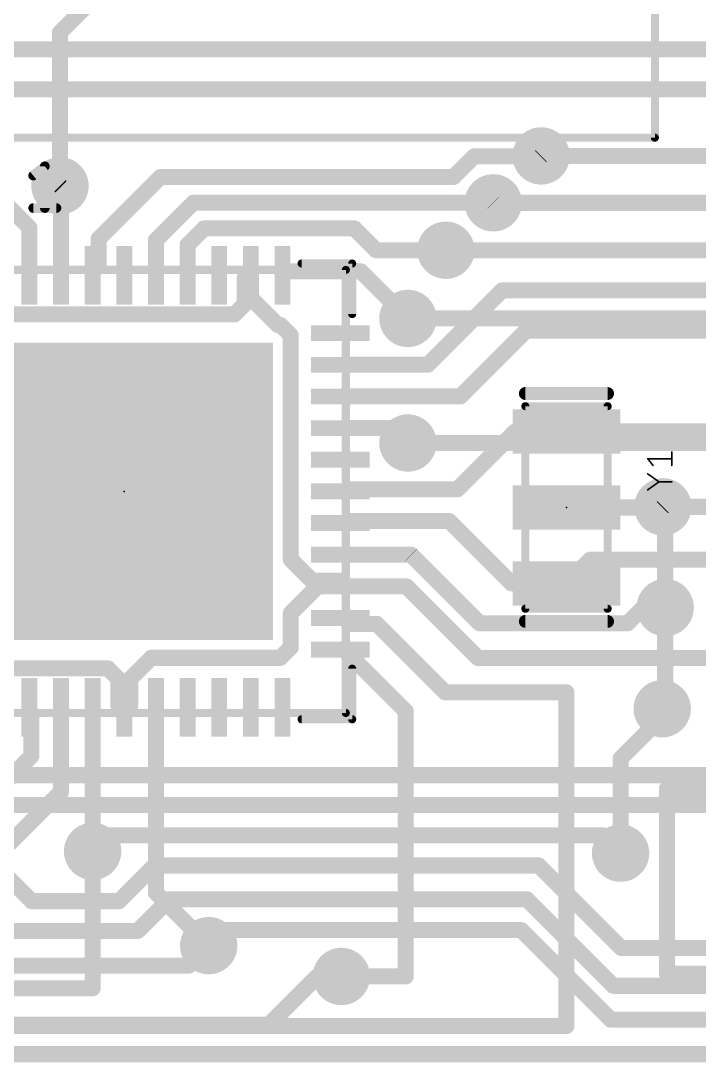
# Model space of a CAD drawing. Extents: x -145 to 0, y -20 to 96.
# Drawn here: x -71.48 to -60.77, y -0.13 to 16.32 of the extents above; entities that cross this region are included whole.
import ezdxf

# ---------------------------------------------------------------- set-up
doc = ezdxf.new("R2010")
doc.units = 0
for name, color, linetype in [('1', 12, 'CONTINUOUS'), ('16', 132, 'CONTINUOUS'), ('18', 110, 'CONTINUOUS'), ('21', 41, 'CONTINUOUS'), ('23', 53, 'CONTINUOUS'), ('25', 253, 'CONTINUOUS'), ('51', 253, 'CONTINUOUS')]:
    doc.layers.add(name, color=color, linetype=linetype)

# ---------------------------------------------------------------- blocks, each defined once
blk = doc.blocks.new('RECT')
blk.add_solid([(-0.5, -0.5), (0.5, -0.5), (-0.5, 0.5), (0.5, 0.5)])
blk = doc.blocks.new('ROUNDV')
at = {"const_width": 0.5}
blk.add_lwpolyline([(0, -0.25, 1), (0, 0.25, 1), (0, -0.25)], format="xyb", dxfattribs=at)

msp = doc.modelspace()

# ---------------------------------------------------------------- linework, layer by layer
at = {"layer": '1', "const_width": 0.254}
for points in [[(-51.435, 15.875), (-96.0658, 15.875)], [(-86.4963, 15.24), (-53.9456, 15.24)], [(-72.7075, 14.4145), (-71.35, 13.057)], [(-63.2738, 14.1813), (-63.2652, 14.1899)], [(-64.6489, 13.8572), (-64.3248, 14.1813)], [(-64.3248, 14.1813), (-63.2738, 14.1813)], [(-70.2544, 12.8807), (-69.2779, 13.8572)], [(-69.2779, 13.8572), (-64.6489, 13.8572)], [(-70.85, 13.7), (-70.866, 13.716)], [(-70.85, 12.365), (-70.85, 13.7)], [(-69.35, 12.8599), (-68.7591, 13.4508)], [(-68.7591, 13.4508), (-64.0234, 13.4508)], [(-64.0234, 13.4508), (-64.0213, 13.4487)], [(-71.35, 13.057), (-71.35, 12.365)], [(-68.5907, 13.0444), (-68.85, 12.7851)], [(-68.58, 13.0444), (-68.5907, 13.0444)], [(-68.58, 13.0444), (-66.2165, 13.0444)], [(-66.2165, 13.0444), (-65.8721, 12.7)], [(-70.2544, 12.4606), (-70.2544, 12.8807)], [(-69.35, 12.365), (-69.35, 12.8599)], [(-68.85, 12.7851), (-68.85, 12.365)], [(-65.8721, 12.7), (-64.77, 12.7)], [(-70.35, 12.365), (-70.2544, 12.4606)], [(-67.85, 12.365), (-67.9456, 12.2694)], [(-67.9456, 12.2694), (-67.9456, 11.8493)], [(-67.85, 11.9449), (-67.85, 12.365)], [(-66.1118, 12.365), (-67.35, 12.365)], [(-65.3694, 11.6226), (-66.1118, 12.365)], [(-63.881, 12.065), (-65.056, 10.89)], [(-56.4515, 12.065), (-63.881, 12.065)], [(-67.4245, 11.5194), (-67.85, 11.9449)], [(-67.9456, 11.8493), (-68.1093, 11.6856)], [(-68.1093, 11.6856), (-72.0907, 11.6856)], [(-67.3843, 11.5194), (-67.4245, 11.5194)], [(-67.2206, 11.3557), (-67.3843, 11.5194)], [(-64.54, 10.39), (-63.5, 11.43)], [(-63.5, 11.43), (-57.023, 11.43)], [(-67.2206, 7.8155), (-67.2206, 11.3557)], [(-65.056, 10.89), (-66.375, 10.89)], [(-66.375, 10.39), (-64.54, 10.39)], [(-66.375, 9.89), (-65.6047, 9.89)], [(-65.6047, 9.89), (-65.3694, 9.6547)], [(-64.5893, 8.9221), (-63.6754, 9.836)], [(-63.6754, 9.836), (-62.865, 9.836)], [(-62.865, 9.836), (-59.69, 9.836)], [(-66.375, 8.89), (-66.3429, 8.9221)], [(-66.3429, 8.9221), (-64.5893, 8.9221)], [(-62.865, 8.636), (-61.351, 8.636)], [(-61.341, 8.646), (-61.351, 8.636)], [(-66.375, 8.39), (-66.3436, 8.4214)], [(-64.7163, 8.4214), (-66.3436, 8.4214)], [(-64.7163, 8.4214), (-63.7309, 7.436)], [(-66.8867, 7.4816), (-67.2206, 7.8155)], [(-65.3199, 7.89), (-66.375, 7.89)], [(-65.3179, 7.888), (-65.3199, 7.89)], [(-65.3179, 7.888), (-65.2274, 7.7976)], [(-65.2274, 7.7976), (-64.2365, 6.8066)], [(-62.865, 7.436), (-62.4905, 7.8105)], [(-60.0499, 7.8105), (-62.4905, 7.8105)], [(-66.4666, 7.4816), (-66.8867, 7.4816)], [(-66.375, 7.39), (-66.4666, 7.4816)], [(-67.2206, 6.9645), (-66.7951, 7.39)], [(-66.7951, 7.39), (-66.375, 7.39)], [(-66.375, 7.39), (-65.3946, 7.39)], [(-65.3946, 7.39), (-64.2623, 6.2577)], [(-63.7309, 7.436), (-62.865, 7.436)], [(-67.2206, 6.4243), (-67.2206, 6.9645)], [(-61.8993, 6.8066), (-61.6521, 7.0538)], [(-61.6521, 7.0538), (-61.3054, 7.0538)], [(-66.375, 6.89), (-66.2814, 6.7964)], [(-66.2814, 6.7964), (-65.8613, 6.7964)], [(-65.8613, 6.7964), (-64.7799, 5.715)], [(-64.2365, 6.8066), (-61.8993, 6.8066)], [(-67.3843, 6.2606), (-67.2206, 6.4243)], [(-66.375, 6.39), (-65.405, 5.42)], [(-69.7564, 5.9287), (-69.4245, 6.2606)], [(-69.4245, 6.2606), (-67.3843, 6.2606)], [(-64.2623, 6.2577), (-60.5574, 6.2577)], [(-72.1495, 6.0944), (-70.1093, 6.0944)], [(-70.1093, 6.0944), (-69.9436, 5.9287)], [(-69.9436, 5.9287), (-69.9436, 5.5086)], [(-69.7564, 5.5086), (-69.7564, 5.9287)], [(-64.7799, 5.715), (-62.865, 5.715)], [(-62.865, 5.715), (-62.865, 0.4445)], [(-69.9436, 5.5086), (-69.85, 5.415)], [(-69.85, 5.415), (-69.7564, 5.5086)], [(-71.35, 5.415), (-71.3186, 5.3836)], [(-71.3186, 5.3836), (-71.3186, 4.7088)], [(-70.85, 5.415), (-70.85, 4.1435)], [(-70.35, 5.415), (-70.35, 3.2044)], [(-69.35, 2.548), (-69.35, 5.415)], [(-65.405, 5.42), (-65.405, 1.2272)], [(-61.352, 5.3262), (-62.0101, 4.6681)], [(-61.352, 5.457), (-61.352, 5.3262)], [(-71.3186, 4.7088), (-73.8049, 2.2225)], [(-62.0101, 3.175), (-62.0101, 4.6681)], [(-58.9704, 4.191), (-61.2775, 4.191)], [(-61.2775, 4.191), (-61.2775, 1.27)], [(-70.85, 4.1435), (-71.9455, 3.048)], [(-70.35, 1.0414), (-70.35, 3.2044)], [(-68.5165, 1.7145), (-69.35, 2.548)], [(-65.405, 1.2272), (-66.421, 1.2272)], [(-61.2775, 1.27), (-51.435, 1.27)], [(-75.6626, 1.0414), (-70.35, 1.0414)], [(-62.865, 0.4445), (-77.3495, 0.4445)], [(-82.55, 0), (0, 0)]]:
    msp.add_lwpolyline(points, dxfattribs=at)
at = {"layer": '1', "const_width": 0.127}
for points in [[(-63.2202, 14.145, 1), (-63.3101, 14.2348)], [(-64.3248, 14.2448, 1), (-64.3248, 14.1178)], [(-64.2799, 14.1364, 1), (-64.3697, 14.2262)], [(-63.3187, 14.2262, 1), (-63.2289, 14.1364)], [(-63.2738, 14.1178, 1), (-63.2738, 14.2448)], [(-69.2779, 13.9207, 1), (-69.2779, 13.7937)], [(-69.233, 13.8123, 1), (-69.3228, 13.9021)], [(-64.6489, 13.7937, 1), (-64.6489, 13.9207)], [(-70.8211, 13.7609, 1), (-70.9109, 13.6711)], [(-70.7865, 13.7, 1), (-70.9135, 13.7)], [(-64.6938, 13.9021, 1), (-64.604, 13.8123)], [(-70.8949, 13.6551, 1), (-70.8051, 13.7449)], [(-68.7591, 13.5143, 1), (-68.7591, 13.3873)], [(-68.7142, 13.4059, 1), (-68.804, 13.4957)], [(-63.9785, 13.4957, 1), (-64.0683, 13.4059)], [(-64.0662, 13.4038, 1), (-63.9764, 13.4936)], [(-64.0234, 13.3873, 1), (-64.0234, 13.5143)], [(-71.2865, 13.057, 1), (-71.4135, 13.057)], [(-71.3949, 13.0121, 1), (-71.3051, 13.1019)], [(-68.5907, 13.1079, 1), (-68.5907, 12.9809)], [(-68.58, 13.1079, 1), (-68.58, 12.9809)], [(-68.5458, 12.9995, 1), (-68.6356, 13.0893)], [(-68.58, 12.9809, 1), (-68.58, 13.1079)], [(-66.1716, 13.0893, 1), (-66.2614, 12.9995)], [(-66.2165, 12.9809, 1), (-66.2165, 13.1079)], [(-70.1909, 12.8807, 1), (-70.3179, 12.8807)], [(-70.2993, 12.9256, 1), (-70.2095, 12.8358)], [(-69.2865, 12.8599, 1), (-69.4135, 12.8599)], [(-69.3949, 12.9048, 1), (-69.3051, 12.815)], [(-68.7865, 12.7851, 1), (-68.9135, 12.7851)], [(-68.8949, 12.83, 1), (-68.8051, 12.7402)], [(-65.8721, 12.7635, 1), (-65.8721, 12.6365)], [(-65.917, 12.6551, 1), (-65.8272, 12.7449)], [(-64.77, 12.6365, 1), (-64.77, 12.7635)], [(-70.3179, 12.4606, 1), (-70.1909, 12.4606)], [(-70.2095, 12.4157, 1), (-70.2993, 12.5055)], [(-71.4135, 12.365, 1), (-71.2865, 12.365)], [(-70.9135, 12.365, 1), (-70.7865, 12.365)], [(-70.3949, 12.4099, 1), (-70.3051, 12.3201)], [(-69.4135, 12.365, 1), (-69.2865, 12.365)], [(-68.9135, 12.365, 1), (-68.7865, 12.365)], [(-67.8821, 12.2694, 1), (-68.0091, 12.2694)], [(-67.9905, 12.3143, 1), (-67.9007, 12.2245)], [(-67.7865, 12.365, 1), (-67.9135, 12.365)], [(-67.8051, 12.3201, 1), (-67.8949, 12.4099)], [(-67.35, 12.4285, 1), (-67.35, 12.3015)], [(-66.0669, 12.4099, 1), (-66.1567, 12.3201)], [(-66.1118, 12.3015, 1), (-66.1118, 12.4285)], [(-63.881, 12.1285, 1), (-63.881, 12.0015)], [(-63.8361, 12.0201, 1), (-63.9259, 12.1099)], [(-67.8051, 11.9898, 1), (-67.8949, 11.9)], [(-68.0091, 11.8493, 1), (-67.8821, 11.8493)], [(-67.9007, 11.8044, 1), (-67.9905, 11.8942)], [(-67.9135, 11.9449, 1), (-67.7865, 11.9449)], [(-68.1542, 11.7305, 1), (-68.0644, 11.6407)], [(-68.1093, 11.6221, 1), (-68.1093, 11.7491)], [(-65.4143, 11.5777, 1), (-65.3245, 11.6675)], [(-67.4245, 11.5829, 1), (-67.4245, 11.4559)], [(-67.4694, 11.4745, 1), (-67.3796, 11.5643)], [(-67.3394, 11.5643, 1), (-67.4292, 11.4745)], [(-67.3843, 11.4559, 1), (-67.3843, 11.5829)], [(-63.5, 11.4935, 1), (-63.5, 11.3665)], [(-63.4551, 11.3851, 1), (-63.5449, 11.4749)], [(-67.1571, 11.3557, 1), (-67.2841, 11.3557)], [(-67.2655, 11.3108, 1), (-67.1757, 11.4006)], [(-66.375, 10.9535, 1), (-66.375, 10.8265)], [(-65.1009, 10.9349, 1), (-65.0111, 10.8451)], [(-65.056, 10.8265, 1), (-65.056, 10.9535)], [(-66.375, 10.4535, 1), (-66.375, 10.3265)], [(-64.5849, 10.4349, 1), (-64.4951, 10.3451)], [(-64.54, 10.3265, 1), (-64.54, 10.4535)], [(-66.375, 9.9535, 1), (-66.375, 9.8265)], [(-65.5598, 9.9349, 1), (-65.6496, 9.8451)], [(-65.6047, 9.8265, 1), (-65.6047, 9.9535)], [(-63.6754, 9.8995, 1), (-63.6754, 9.7725)], [(-63.6305, 9.7911, 1), (-63.7203, 9.8809)], [(-62.865, 9.8995, 1), (-62.865, 9.7725)], [(-62.865, 9.7725, 1), (-62.865, 9.8995)], [(-65.4143, 9.6098, 1), (-65.3245, 9.6996)], [(-66.3429, 8.9856, 1), (-66.3429, 8.8586)], [(-66.298, 8.8772, 1), (-66.3878, 8.967)], [(-64.5893, 8.8586, 1), (-64.5893, 8.9856)], [(-66.4199, 8.9349, 1), (-66.3301, 8.8451)], [(-64.6342, 8.967, 1), (-64.5444, 8.8772)], [(-62.865, 8.6995, 1), (-62.865, 8.5725)], [(-61.3959, 8.6809, 1), (-61.3061, 8.5911)], [(-61.2961, 8.6011, 1), (-61.3859, 8.6909)], [(-61.351, 8.5725, 1), (-61.351, 8.6995)], [(-66.4199, 8.4349, 1), (-66.3301, 8.3451)], [(-66.3436, 8.4849, 1), (-66.3436, 8.3579)], [(-66.2987, 8.3765, 1), (-66.3885, 8.4663)], [(-64.6714, 8.4663, 1), (-64.7612, 8.3765)], [(-64.7163, 8.3579, 1), (-64.7163, 8.4849)], [(-67.1757, 7.8604, 1), (-67.2655, 7.7706)], [(-66.375, 7.9535, 1), (-66.375, 7.8265)], [(-65.275, 7.9349, 1), (-65.3648, 7.8451)], [(-65.273, 7.9329, 1), (-65.3628, 7.8431)], [(-65.3628, 7.8431, 1), (-65.273, 7.9329)], [(-65.3199, 7.8265, 1), (-65.3199, 7.9535)], [(-65.1825, 7.8425, 1), (-65.2723, 7.7527)], [(-65.2723, 7.7527, 1), (-65.1825, 7.8425)], [(-62.4905, 7.874, 1), (-62.4905, 7.747)], [(-62.4456, 7.7656, 1), (-62.5354, 7.8554)], [(-67.2841, 7.8155, 1), (-67.1571, 7.8155)], [(-66.8867, 7.5451, 1), (-66.8867, 7.4181)], [(-66.9316, 7.4367, 1), (-66.8418, 7.5265)], [(-66.4217, 7.5265, 1), (-66.5115, 7.4367)], [(-66.4666, 7.4181, 1), (-66.4666, 7.5451)], [(-66.7951, 7.4535, 1), (-66.7951, 7.3265)], [(-66.7502, 7.3451, 1), (-66.84, 7.4349)], [(-66.375, 7.4535, 1), (-66.375, 7.3265)], [(-66.4199, 7.3451, 1), (-66.3301, 7.4349)], [(-66.375, 7.3265, 1), (-66.375, 7.4535)], [(-65.3497, 7.4349, 1), (-65.4395, 7.3451)], [(-65.3946, 7.3265, 1), (-65.3946, 7.4535)], [(-63.7309, 7.4995, 1), (-63.7309, 7.3725)], [(-63.7758, 7.3911, 1), (-63.686, 7.4809)], [(-62.9099, 7.4809, 1), (-62.8201, 7.3911)], [(-62.865, 7.3725, 1), (-62.865, 7.4995)], [(-67.1571, 6.9645, 1), (-67.2841, 6.9645)], [(-61.6521, 7.1173, 1), (-61.6521, 6.9903)], [(-61.6072, 7.0089, 1), (-61.697, 7.0987)], [(-61.3054, 6.9903, 1), (-61.3054, 7.1173)], [(-67.2655, 7.0094, 1), (-67.1757, 6.9196)], [(-66.3301, 6.9349, 1), (-66.4199, 6.8451)], [(-66.2814, 6.8599, 1), (-66.2814, 6.7329)], [(-65.8164, 6.8413, 1), (-65.9062, 6.7515)], [(-65.8613, 6.7329, 1), (-65.8613, 6.8599)], [(-64.2365, 6.8701, 1), (-64.2365, 6.7431)], [(-64.2814, 6.7617, 1), (-64.1916, 6.8515)], [(-61.9442, 6.8515, 1), (-61.8544, 6.7617)], [(-61.8993, 6.7431, 1), (-61.8993, 6.8701)], [(-66.3263, 6.7515, 1), (-66.2365, 6.8413)], [(-67.2841, 6.4243, 1), (-67.1571, 6.4243)], [(-67.1757, 6.3794, 1), (-67.2655, 6.4692)], [(-66.3301, 6.4349, 1), (-66.4199, 6.3451)], [(-69.4245, 6.3241, 1), (-69.4245, 6.1971)], [(-69.3796, 6.2157, 1), (-69.4694, 6.3055)], [(-67.4292, 6.3055, 1), (-67.3394, 6.2157)], [(-67.3843, 6.1971, 1), (-67.3843, 6.3241)], [(-64.2623, 6.3212, 1), (-64.2623, 6.1942)], [(-64.3072, 6.2128, 1), (-64.2174, 6.3026)], [(-70.0644, 6.1393, 1), (-70.1542, 6.0495)], [(-70.1093, 6.0309, 1), (-70.1093, 6.1579)], [(-69.8801, 5.9287, 1), (-70.0071, 5.9287)], [(-69.9885, 5.8838, 1), (-69.8987, 5.9736)], [(-69.6929, 5.9287, 1), (-69.8199, 5.9287)], [(-69.8013, 5.9736, 1), (-69.7115, 5.8838)], [(-64.7799, 5.7785, 1), (-64.7799, 5.6515)], [(-64.8248, 5.6701, 1), (-64.735, 5.7599)], [(-62.8015, 5.715, 1), (-62.9285, 5.715)], [(-62.865, 5.6515, 1), (-62.865, 5.7785)], [(-69.8987, 5.5535, 1), (-69.9885, 5.4637)], [(-69.7115, 5.4637, 1), (-69.8013, 5.5535)], [(-71.3051, 5.4599, 1), (-71.3949, 5.3701)], [(-71.2551, 5.3836, 1), (-71.3821, 5.3836)], [(-71.3635, 5.3387, 1), (-71.2737, 5.4285)], [(-70.7865, 5.415, 1), (-70.9135, 5.415)], [(-70.2865, 5.415, 1), (-70.4135, 5.415)], [(-70.0071, 5.5086, 1), (-69.8801, 5.5086)], [(-69.8949, 5.4599, 1), (-69.8051, 5.3701)], [(-69.8949, 5.3701, 1), (-69.8051, 5.4599)], [(-69.8199, 5.5086, 1), (-69.6929, 5.5086)], [(-69.2865, 5.415, 1), (-69.4135, 5.415)], [(-65.3415, 5.42, 1), (-65.4685, 5.42)], [(-65.4499, 5.3751, 1), (-65.3601, 5.4649)], [(-61.2885, 5.457, 1), (-61.4155, 5.457)], [(-61.3071, 5.2813, 1), (-61.3969, 5.3711)], [(-61.4155, 5.3262, 1), (-61.2885, 5.3262)], [(-71.3821, 4.7088, 1), (-71.2551, 4.7088)], [(-71.2737, 4.6639, 1), (-71.3635, 4.7537)], [(-61.9466, 4.6681, 1), (-62.0736, 4.6681)], [(-62.055, 4.713, 1), (-61.9652, 4.6232)], [(-61.2775, 4.2545, 1), (-61.2775, 4.1275)], [(-61.214, 4.191, 1), (-61.341, 4.191)], [(-70.9135, 4.1435, 1), (-70.7865, 4.1435)], [(-70.8051, 4.0986, 1), (-70.8949, 4.1884)], [(-70.2865, 3.2044, 1), (-70.4135, 3.2044)], [(-70.4135, 3.2044, 1), (-70.2865, 3.2044)], [(-62.0736, 3.175, 1), (-61.9466, 3.175)], [(-69.3051, 2.5929, 1), (-69.3949, 2.5031)], [(-69.4135, 2.548, 1), (-69.2865, 2.548)], [(-68.5614, 1.6696, 1), (-68.4716, 1.7594)], [(-66.421, 1.2907, 1), (-66.421, 1.1637)], [(-65.405, 1.1637, 1), (-65.405, 1.2907)], [(-61.2775, 1.3335, 1), (-61.2775, 1.2065)], [(-61.341, 1.27, 1), (-61.214, 1.27)], [(-70.35, 0.9779, 1), (-70.35, 1.1049)], [(-65.4685, 1.2272, 1), (-65.3415, 1.2272)], [(-70.4135, 1.0414, 1), (-70.2865, 1.0414)], [(-62.9285, 0.4445, 1), (-62.8015, 0.4445)], [(-62.865, 0.381, 1), (-62.865, 0.508)]]:
    msp.add_lwpolyline(points, format="xyb", dxfattribs=at)
at = {"layer": '16', "const_width": 0.254}
for points in [[(-70.866, 16.1378), (-66.0781, 20.9257)], [(-70.866, 13.716), (-70.866, 16.1378)], [(-63.2652, 14.1899), (-53.9316, 14.1899)], [(-64.0213, 13.4487), (-52.1837, 13.4487)], [(-64.77, 12.7), (-52.705, 12.7)], [(-56.7076, 11.6226), (-65.3694, 11.6226)], [(-65.3694, 9.6547), (-56.0732, 9.6547)], [(-61.341, 8.646), (-61.3054, 8.6104)], [(-61.341, 8.646), (-56.1006, 8.646)], [(-61.3054, 8.6104), (-61.3054, 7.0538)], [(-61.3054, 5.5036), (-61.3054, 7.0538)], [(-61.352, 5.457), (-61.3054, 5.5036)], [(-79.9719, 4.4069), (-55.3807, 4.4069)], [(-80.3275, 3.937), (-54.5806, 3.937)], [(-70.35, 3.2044), (-70.096, 3.4584)], [(-62.2935, 3.4584), (-70.096, 3.4584)], [(-62.2935, 3.4584), (-62.0101, 3.175)], [(-71.9455, 3.048), (-71.3142, 2.4167)], [(-69.9331, 2.4167), (-69.3693, 2.9805)], [(-69.3693, 2.9805), (-63.3055, 2.9805)], [(-63.3055, 2.9805), (-62.0014, 1.6764)], [(-71.3142, 2.4167), (-69.9331, 2.4167)], [(-69.6378, 1.9468), (-69.1375, 2.4471)], [(-69.1375, 2.4471), (-63.4933, 2.4471)], [(-63.4933, 2.4471), (-62.1257, 1.0795)], [(-73.9558, 1.9468), (-69.6378, 1.9468)], [(-68.5165, 1.7145), (-68.2712, 1.9598)], [(-68.2712, 1.9598), (-63.5808, 1.9598)], [(-63.5808, 1.9598), (-62.1671, 0.5461)], [(-68.5165, 1.7145), (-68.834, 1.397)], [(-62.0014, 1.6764), (-1.9939, 1.6764)], [(-68.834, 1.397), (-89.1246, 1.397)], [(-66.802, 1.2272), (-67.564, 0.4652)], [(-66.421, 1.2272), (-66.802, 1.2272)], [(-62.1257, 1.0795), (-1.3335, 1.0795)], [(-62.1671, 0.5461), (-0.635, 0.5461)], [(-67.564, 0.4652), (-89.2848, 0.4652)], [(-82.55, 0), (0, 0)]]:
    msp.add_lwpolyline(points, dxfattribs=at)
at = {"layer": '16', "const_width": 0.127}
for points in [[(-70.8025, 16.1378, 1), (-70.9295, 16.1378)], [(-70.9109, 16.1827, 1), (-70.8211, 16.0928)], [(-63.2652, 14.2534, 1), (-63.2652, 14.1264)], [(-70.9295, 13.716, 1), (-70.8025, 13.716)], [(-64.0213, 13.5122, 1), (-64.0213, 13.3852)], [(-64.77, 12.7635, 1), (-64.77, 12.6365)], [(-65.3694, 11.6861, 1), (-65.3694, 11.5591)], [(-65.3694, 9.7182, 1), (-65.3694, 9.5912)], [(-61.2961, 8.6909, 1), (-61.3859, 8.6011)], [(-61.341, 8.7095, 1), (-61.341, 8.5825)], [(-61.2419, 8.6104, 1), (-61.3689, 8.6104)], [(-61.3503, 8.5655, 1), (-61.2605, 8.6553)], [(-61.2419, 7.0538, 1), (-61.3689, 7.0538)], [(-61.3689, 7.0538, 1), (-61.2419, 7.0538)], [(-61.2605, 5.4587, 1), (-61.3503, 5.5485)], [(-61.3969, 5.5019, 1), (-61.3071, 5.4121)], [(-61.3689, 5.5036, 1), (-61.2419, 5.5036)], [(-70.096, 3.5219, 1), (-70.096, 3.3949)], [(-70.0511, 3.4135, 1), (-70.1409, 3.5033)], [(-62.2486, 3.5033, 1), (-62.3384, 3.4135)], [(-62.2935, 3.3949, 1), (-62.2935, 3.5219)], [(-70.3949, 3.2493, 1), (-70.3051, 3.1595)], [(-62.055, 3.1301, 1), (-61.9652, 3.2199)], [(-69.3693, 3.044, 1), (-69.3693, 2.917)], [(-69.3244, 2.9356, 1), (-69.4142, 3.0254)], [(-63.2606, 3.0254, 1), (-63.3504, 2.9356)], [(-63.3055, 2.917, 1), (-63.3055, 3.044)], [(-71.3142, 2.4802, 1), (-71.3142, 2.3532)], [(-71.3591, 2.3718, 1), (-71.2693, 2.4616)], [(-69.978, 2.4616, 1), (-69.8882, 2.3718)], [(-69.9331, 2.3532, 1), (-69.9331, 2.4802)], [(-69.1375, 2.5106, 1), (-69.1375, 2.3836)], [(-69.0926, 2.4022, 1), (-69.1824, 2.492)], [(-63.4484, 2.492, 1), (-63.5382, 2.4022)], [(-63.4933, 2.3836, 1), (-63.4933, 2.5106)], [(-69.6827, 1.9917, 1), (-69.5929, 1.9019)], [(-69.6378, 1.8833, 1), (-69.6378, 2.0103)], [(-68.2712, 2.0233, 1), (-68.2712, 1.8963)], [(-68.2263, 1.9149, 1), (-68.3161, 2.0047)], [(-63.5359, 2.0047, 1), (-63.6257, 1.9149)], [(-63.5808, 1.8963, 1), (-63.5808, 2.0233)], [(-68.5614, 1.7594, 1), (-68.4716, 1.6696)], [(-68.4716, 1.6696, 1), (-68.5614, 1.7594)], [(-62.0014, 1.7399, 1), (-62.0014, 1.6129)], [(-62.0463, 1.6315, 1), (-61.9565, 1.7213)], [(-68.8789, 1.4419, 1), (-68.7891, 1.3521)], [(-68.834, 1.3335, 1), (-68.834, 1.4605)], [(-66.802, 1.2907, 1), (-66.802, 1.1637)], [(-66.7571, 1.1823, 1), (-66.8469, 1.2721)], [(-66.421, 1.1637, 1), (-66.421, 1.2907)], [(-62.1257, 1.143, 1), (-62.1257, 1.016)], [(-62.1706, 1.0346, 1), (-62.0808, 1.1244)], [(-62.1671, 0.6096, 1), (-62.1671, 0.4826)], [(-67.6089, 0.5101, 1), (-67.5191, 0.4203)], [(-67.564, 0.4017, 1), (-67.564, 0.5287)], [(-62.212, 0.5012, 1), (-62.1222, 0.591)]]:
    msp.add_lwpolyline(points, format="xyb", dxfattribs=at)
at = {"layer": '21'}
for points, const_width in [([(-67.05, 12.5218, 1), (-67.05, 12.4582)], 0.0635), ([(-66.2182, 12.49, 1), (-66.2818, 12.49)], 0.0635), ([(-66.25, 12.4582, 1), (-66.25, 12.5218)], 0.0635), ([(-66.2818, 11.69, 1), (-66.2182, 11.69)], 0.0635), ([(-63.515, 10.4868, 1), (-63.515, 10.3852)], 0.1016), ([(-62.215, 10.3852, 1), (-62.215, 10.4868)], 0.1016), ([(-63.515, 6.8868, 1), (-63.515, 6.7852)], 0.1016), ([(-62.215, 6.7852, 1), (-62.215, 6.8868)], 0.1016), ([(-66.2182, 6.09, 1), (-66.2818, 6.09)], 0.0635), ([(-67.05, 5.3217, 1), (-67.05, 5.2583)], 0.0635), ([(-66.2818, 5.29, 1), (-66.2182, 5.29)], 0.0635), ([(-66.25, 5.2583, 1), (-66.25, 5.3217)], 0.0635)]:
    msp.add_lwpolyline(points, format="xyb", dxfattribs=dict(at, const_width=const_width))
for points, const_width in [([(-67.05, 12.49), (-66.25, 12.49)], 0.127), ([(-66.25, 12.49), (-66.25, 11.69)], 0.127), ([(-63.515, 10.436), (-62.215, 10.436)], 0.2032), ([(-62.215, 6.836), (-63.515, 6.836)], 0.2032), ([(-66.25, 6.09), (-66.25, 5.29)], 0.127), ([(-66.25, 5.29), (-67.05, 5.29)], 0.127), ([(0, 0), (-82.55, 0)], 0.1524)]:
    msp.add_lwpolyline(points, dxfattribs=dict(at, const_width=const_width))
at = {"layer": '23'}
for p in [(-69.85, 8.89), (-62.865, 8.636)]:
    msp.add_point(p, dxfattribs=at)
at = {"layer": '25'}
for points, const_width in [([(-71.2891, 13.8798), (-71.1056, 14.0266)], 0.1524), ([(-71.1056, 14.0266), (-71.1056, 13.3662)], 0.1524), ([(-71.2891, 13.3662), (-70.9222, 13.3662)], 0.1524), ([(-61.4976, 9.3006), (-61.5823, 9.4065)], 0.0254), ([(-61.5823, 9.4065), (-61.2013, 9.4065)], 0.0254), ([(-61.2013, 9.3006), (-61.2013, 9.5123)], 0.0254), ([(-61.4024, 9.0407), (-61.5823, 9.1677)], 0.0254), ([(-61.5823, 8.9137), (-61.4024, 9.0407)], 0.0254), ([(-61.2013, 9.0407), (-61.4024, 9.0407)], 0.0254)]:
    msp.add_lwpolyline(points, dxfattribs=dict(at, const_width=const_width))
for points, const_width in [([(-71.0675, 14.0266, 1), (-71.1437, 14.0266)], 0.0762), ([(-71.0818, 13.9968, 1), (-71.1294, 14.0564)], 0.0762), ([(-71.3129, 13.9096, 1), (-71.2653, 13.8501)], 0.0762), ([(-71.2891, 13.4043, 1), (-71.2891, 13.3281)], 0.0762), ([(-71.1437, 13.3662, 1), (-71.0675, 13.3662)], 0.0762), ([(-70.9222, 13.3281, 1), (-70.9222, 13.4043)], 0.0762), ([(-61.5773, 9.4104, 1), (-61.5873, 9.4025)], 0.0127), ([(-61.5823, 9.4128, 1), (-61.5823, 9.4001)], 0.0127), ([(-61.195, 9.5123, 1), (-61.2077, 9.5123)], 0.0127), ([(-61.2013, 9.4001, 1), (-61.2013, 9.4128)], 0.0127), ([(-61.5026, 9.2967, 1), (-61.4927, 9.3046)], 0.0127), ([(-61.2077, 9.3006, 1), (-61.195, 9.3006)], 0.0127), ([(-61.5786, 9.1729, 1), (-61.586, 9.1625)], 0.0127), ([(-61.4024, 9.0471, 1), (-61.4024, 9.0344)], 0.0127), ([(-61.3987, 9.0355, 1), (-61.406, 9.0459)], 0.0127), ([(-61.406, 9.0355, 1), (-61.3987, 9.0459)], 0.0127), ([(-61.2013, 9.0344, 1), (-61.2013, 9.0471)], 0.0127), ([(-61.586, 8.9189, 1), (-61.5786, 8.9085)], 0.0127)]:
    msp.add_lwpolyline(points, format="xyb", dxfattribs=dict(at, const_width=const_width))
at = {"layer": '51', "const_width": 0.127}
for points in [[(-61.468, 29.972), (-61.468, 14.478)], [(-61.468, 14.478), (-76.962, 14.478)], [(-73.35, 12.39), (-66.35, 12.39)], [(-66.35, 12.39), (-66.35, 5.39)], [(-63.515, 7.036), (-63.515, 10.236)], [(-63.515, 10.236), (-62.215, 10.236)], [(-62.215, 10.236), (-62.215, 7.036)], [(-62.215, 7.036), (-63.515, 7.036)], [(-66.35, 5.39), (-73.35, 5.39)]]:
    msp.add_lwpolyline(points, dxfattribs=at)
at = {"layer": '51', "const_width": 0.0635}
for points in [[(-61.4998, 14.478, 1), (-61.4363, 14.478)], [(-61.468, 14.4463, 1), (-61.468, 14.5098)], [(-66.3183, 12.39, 1), (-66.3818, 12.39)], [(-66.35, 12.3582, 1), (-66.35, 12.4218)], [(-63.4832, 10.236, 1), (-63.5468, 10.236)], [(-63.515, 10.2678, 1), (-63.515, 10.2043)], [(-62.1833, 10.236, 1), (-62.2468, 10.236)], [(-62.215, 10.2043, 1), (-62.215, 10.2678)], [(-63.515, 7.0678, 1), (-63.515, 7.0043)], [(-62.215, 7.0043, 1), (-62.215, 7.0678)], [(-63.5468, 7.036, 1), (-63.4832, 7.036)], [(-62.2468, 7.036, 1), (-62.1833, 7.036)], [(-66.35, 5.3583, 1), (-66.35, 5.4218)], [(-66.3818, 5.39, 1), (-66.3183, 5.39)]]:
    msp.add_lwpolyline(points, format="xyb", dxfattribs=at)

# ---------------------------------------------------------------- block references
at = {"layer": '1'}
for p, xscale, yscale, rotation in [((-71.35, 12.365), 0.8, 0.25, 270), ((-70.85, 12.365), 0.8, 0.25, 270), ((-70.35, 12.365), 0.8, 0.25, 270), ((-69.85, 12.365), 0.8, 0.25, 270), ((-69.35, 12.365), 0.8, 0.25, 270), ((-68.85, 12.365), 0.8, 0.25, 270), ((-68.35, 12.365), 0.8, 0.25, 270), ((-67.85, 12.365), 0.8, 0.25, 270), ((-67.35, 12.365), 0.8, 0.25, 270), ((-66.375, 11.39), 0.8, 0.25, 180), ((-66.375, 10.89), 0.8, 0.25, 180), ((-66.375, 10.39), 0.8, 0.25, 180), ((-62.865, 9.836), 0.7, 1.7, 270), ((-66.375, 9.89), 0.8, 0.25, 180), ((-66.375, 9.39), 0.8, 0.25, 180), ((-66.375, 8.89), 0.8, 0.25, 180), ((-62.865, 8.636), 0.7, 1.7, 270), ((-66.375, 8.39), 0.8, 0.25, 180), ((-66.375, 7.89), 0.8, 0.25, 180), ((-62.865, 7.436), 0.7, 1.7, 270), ((-66.375, 7.39), 0.8, 0.25, 180), ((-66.375, 6.89), 0.8, 0.25, 180), ((-66.375, 6.39), 0.8, 0.25, 180), ((-71.35, 5.415), 0.8, 0.25, 90), ((-70.85, 5.415), 0.8, 0.25, 90), ((-70.35, 5.415), 0.8, 0.25, 90), ((-69.85, 5.415), 0.8, 0.25, 90), ((-69.35, 5.415), 0.8, 0.25, 90), ((-68.85, 5.415), 0.8, 0.25, 90), ((-68.35, 5.415), 0.8, 0.25, 90), ((-67.85, 5.415), 0.8, 0.25, 90), ((-67.35, 5.415), 0.8, 0.25, 90)]:
    msp.add_blockref('RECT', p, dxfattribs=dict(at, xscale=xscale, yscale=yscale, rotation=rotation))
at = {"layer": '1', "xscale": 4.7, "yscale": 4.7}
msp.add_blockref('RECT', (-69.85, 8.89), dxfattribs=at)
at = {"layer": '18', "xscale": 0.9064, "yscale": 0.9064}
for p in [(-63.2652, 14.1899), (-63.2652, 14.1899), (-70.866, 13.716), (-70.866, 13.716), (-64.0213, 13.4487), (-64.0213, 13.4487), (-64.77, 12.7), (-64.77, 12.7), (-65.3694, 11.6226), (-65.3694, 11.6226), (-65.3694, 9.6547), (-65.3694, 9.6547), (-61.341, 8.646), (-61.341, 8.646), (-61.3054, 7.0538), (-61.3054, 7.0538), (-61.352, 5.457), (-61.352, 5.457), (-70.35, 3.2044), (-70.35, 3.2044), (-62.0101, 3.175), (-62.0101, 3.175), (-68.5165, 1.7145), (-68.5165, 1.7145), (-66.421, 1.2272), (-66.421, 1.2272)]:
    msp.add_blockref('ROUNDV', p, dxfattribs=at)
at = {"layer": '51', "xscale": 0.55, "yscale": 0.25}
for p, rotation in [((-71.35, 12.115), 270), ((-70.85, 12.115), 270), ((-70.35, 12.115), 270), ((-69.85, 12.115), 270), ((-69.35, 12.115), 270), ((-68.85, 12.115), 270), ((-68.35, 12.115), 270), ((-67.85, 12.115), 270), ((-67.35, 12.115), 270), ((-66.625, 11.39), 180), ((-66.625, 10.89), 180), ((-66.625, 10.39), 180), ((-66.625, 9.89), 180), ((-66.625, 9.39), 180), ((-66.625, 8.89), 180), ((-66.625, 8.39), 180), ((-66.625, 7.89), 180), ((-66.625, 7.39), 180), ((-66.625, 6.89), 180), ((-66.625, 6.39), 180), ((-71.35, 5.665), 90), ((-70.85, 5.665), 90), ((-70.35, 5.665), 90), ((-69.85, 5.665), 90), ((-69.35, 5.665), 90), ((-68.85, 5.665), 90), ((-68.35, 5.665), 90), ((-67.85, 5.665), 90), ((-67.35, 5.665), 90)]:
    msp.add_blockref('RECT', p, dxfattribs=dict(at, rotation=rotation))

doc.saveas('drawing.dxf')
